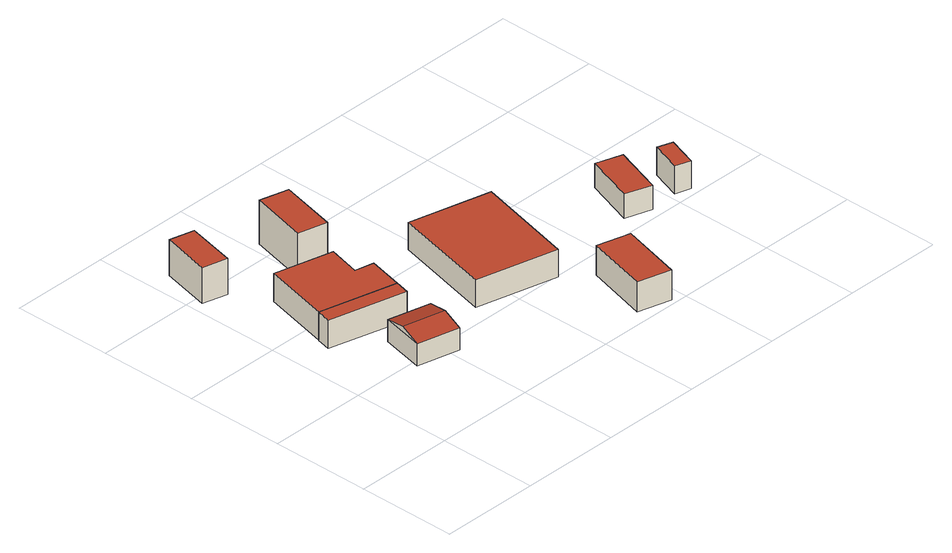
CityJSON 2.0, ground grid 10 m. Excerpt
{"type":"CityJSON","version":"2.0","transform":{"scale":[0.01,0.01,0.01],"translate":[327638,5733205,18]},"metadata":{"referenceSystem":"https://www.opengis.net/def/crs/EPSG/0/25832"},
"CityObjects":{
"building1":{"type":"Building","attributes":{"Geometrietyp2DReferenz":"3000","Gemeindeschluessel":"05170012","function":"31001_2463","roofType":"1000","measuredHeight":3.68},"address":[{"country":"Germany","locality":"Hamminkeln","thoroughfareNumber":"54","thoroughfareName":"Alte Poststraße"}],"geometry":[{"type":"Solid","lod":"2","boundaries":[[[[0,1,2,3]],[[4,5,1,0]],[[6,7,5,4]],[[3,2,7,6]],[[4,0,3,6]],[[1,5,7,2]]]],"semantics":{"surfaces":[{"type":"WallSurface"},{"type":"RoofSurface"},{"type":"GroundSurface"}],"values":[[0,0,0,0,1,2]]}}]},
"building2":{"type":"Building","attributes":{"Geometrietyp2DReferenz":"3000","Gemeindeschluessel":"05170012","function":"51009_1610","roofType":"1000","measuredHeight":2.9},"geometry":[{"type":"Solid","lod":"2","boundaries":[[[[8,9,10,11]],[[12,13,9,8]],[[14,15,13,12]],[[11,10,15,14]],[[12,8,11,14]],[[9,13,15,10]]]],"semantics":{"surfaces":[{"type":"WallSurface"},{"type":"RoofSurface"},{"type":"GroundSurface"}],"values":[[0,0,0,0,1,2]]}}]},
"building3":{"type":"Building","attributes":{"Geometrietyp2DReferenz":"3000","Gemeindeschluessel":"05170012","function":"31001_1313","roofType":"3100","measuredHeight":2.75},"address":[{"country":"Germany","locality":"Hamminkeln","thoroughfareNumber":"56","thoroughfareName":"Alte Poststraße"}],"geometry":[{"type":"Solid","lod":"2","boundaries":[[[[16,17,18,19]],[[20,21,17,16]],[[22,23,21,20]],[[19,18,23,22]],[[16,24,20]],[[22,25,19]],[[19,25,24,16]],[[20,24,25,22]],[[17,21,23,18]]]],"semantics":{"surfaces":[{"type":"WallSurface"},{"type":"RoofSurface"},{"type":"GroundSurface"}],"values":[[0,0,0,0,0,0,1,1,2]]}}]},
"building4":{"type":"Building","attributes":{"Geometrietyp2DReferenz":"3000","Gemeindeschluessel":"05170012","function":"31001_1312","roofType":"1000","measuredHeight":2.88},"address":[{"country":"Germany","locality":"Hamminkeln","thoroughfareNumber":"56","thoroughfareName":"Alte Poststraße"}],"geometry":[{"type":"Solid","lod":"2","boundaries":[[[[26,27,28,14]],[[29,30,27,26]],[[31,32,30,29]],[[33,34,32,31]],[[11,35,34,33]],[[14,28,35,11]],[[33,31,29,26,14,11]],[[27,30,32,34,35,28]]]],"semantics":{"surfaces":[{"type":"WallSurface"},{"type":"RoofSurface"},{"type":"GroundSurface"}],"values":[[0,0,0,0,0,0,1,2]]}}]},
"building5":{"type":"Building","attributes":{"Geometrietyp2DReferenz":"3000","Gemeindeschluessel":"05170012","function":"31001_2463","roofType":"1000","measuredHeight":4.48},"address":[{"country":"Germany","locality":"Hamminkeln","thoroughfareNumber":"56","thoroughfareName":"Alte Poststraße"}],"geometry":[{"type":"Solid","lod":"2","boundaries":[[[[36,37,38,39]],[[40,41,37,36]],[[42,43,41,40]],[[39,38,43,42]],[[40,36,39,42]],[[37,41,43,38]]]],"semantics":{"surfaces":[{"type":"WallSurface"},{"type":"RoofSurface"},{"type":"GroundSurface"}],"values":[[0,0,0,0,1,2]]}}]},
"building6":{"type":"Building","attributes":{"Geometrietyp2DReferenz":"3000","Gemeindeschluessel":"05170012","function":"31001_1312","roofType":"1000","measuredHeight":2.79},"address":[{"country":"Germany","locality":"Hamminkeln","thoroughfareNumber":"58","thoroughfareName":"Alte Poststraße"}],"geometry":[{"type":"Solid","lod":"2","boundaries":[[[[44,45,46,47]],[[48,49,45,44]],[[50,51,49,48]],[[47,46,51,50]],[[48,44,47,50]],[[45,49,51,46]]]],"semantics":{"surfaces":[{"type":"WallSurface"},{"type":"RoofSurface"},{"type":"GroundSurface"}],"values":[[0,0,0,0,1,2]]}}]},
"building7":{"type":"Building","attributes":{"Geometrietyp2DReferenz":"3000","Gemeindeschluessel":"05170012","function":"31001_2463","roofType":"1000","measuredHeight":3.06},"address":[{"country":"Germany","locality":"Hamminkeln","thoroughfareNumber":"58","thoroughfareName":"Alte Poststraße"}],"geometry":[{"type":"Solid","lod":"2","boundaries":[[[[52,53,54,55]],[[56,57,53,52]],[[58,59,57,56]],[[55,54,59,58]],[[56,52,55,58]],[[53,57,59,54]]]],"semantics":{"surfaces":[{"type":"WallSurface"},{"type":"RoofSurface"},{"type":"GroundSurface"}],"values":[[0,0,0,0,1,2]]}}]},
"building8":{"type":"Building","attributes":{"Geometrietyp2DReferenz":"3000","Gemeindeschluessel":"05170012","function":"31001_2463","roofType":"1000","measuredHeight":2.48},"address":[{"country":"Germany","locality":"Hamminkeln","thoroughfareNumber":"60","thoroughfareName":"Alte Poststraße"}],"geometry":[{"type":"Solid","lod":"2","boundaries":[[[[60,61,62,63]],[[64,65,61,60]],[[66,67,65,64]],[[63,62,67,66]],[[64,60,63,66]],[[61,65,67,62]]]],"semantics":{"surfaces":[{"type":"WallSurface"},{"type":"RoofSurface"},{"type":"GroundSurface"}],"values":[[0,0,0,0,1,2]]}}]},
"building9":{"type":"Building","attributes":{"Geometrietyp2DReferenz":"3000","Gemeindeschluessel":"05170012","function":"31001_1312","roofType":"1000","measuredHeight":2.85},"address":[{"country":"Germany","locality":"Hamminkeln","thoroughfareNumber":"60","thoroughfareName":"Alte Poststraße"}],"geometry":[{"type":"Solid","lod":"2","boundaries":[[[[68,69,70,71]],[[72,73,69,68]],[[74,75,73,72]],[[71,70,75,74]],[[72,68,71,74]],[[69,73,75,70]]]],"semantics":{"surfaces":[{"type":"WallSurface"},{"type":"RoofSurface"},{"type":"GroundSurface"}],"values":[[0,0,0,0,1,2]]}}]}
},
"vertices":[
[411,3285,455],[411,3285,88],[164,3345,88],[164,3345,455],[295,2786,455],[295,2786,88],[45,2848,455],[45,2848,88],
[1102,1460,333],[1102,1460,43],[1138,1607,43],[1138,1607,333],[328,1649,333],[328,1649,43],[364,1796,333],[364,1796,43],
[675,942,245],[675,942,22],[1100,843,22],[1100,843,245],[776,1379,245],[776,1379,22],[1201,1280,245],[1201,1280,22],[726,1160,297],[1151,1062,297],
[529,2474,333],[529,2474,46],[364,1796,46],[1116,2331,333],[1116,2331,46],[1034,2003,333],[1034,2003,46],[1223,1960,333],[1223,1960,46],[1138,1607,46],
[1331,3047,531],[1331,3047,83],[1039,3120,83],[1039,3120,531],[1189,2466,531],[1189,2466,83],[896,2539,531],[896,2539,83],
[2439,954,335],[2439,954,56],[2690,1969,56],[2690,1969,335],[1625,1150,335],[1625,1150,56],[1870,2166,335],[1870,2166,56],
[2829,3,374],[2829,3,68],[2998,636,68],[2998,636,374],[2497,93,374],[2497,93,68],[2665,725,374],[2665,725,68],
[3854,1528,344],[3854,1528,95],[3593,1615,95],[3593,1615,344],[3687,1027,344],[3687,1027,95],[3426,1114,344],[3426,1114,95],
[4150,1010,373],[4150,1010,88],[4250,1316,88],[4250,1316,373],[3998,1061,373],[3998,1061,88],[4100,1366,373],[4100,1366,88]
]}
